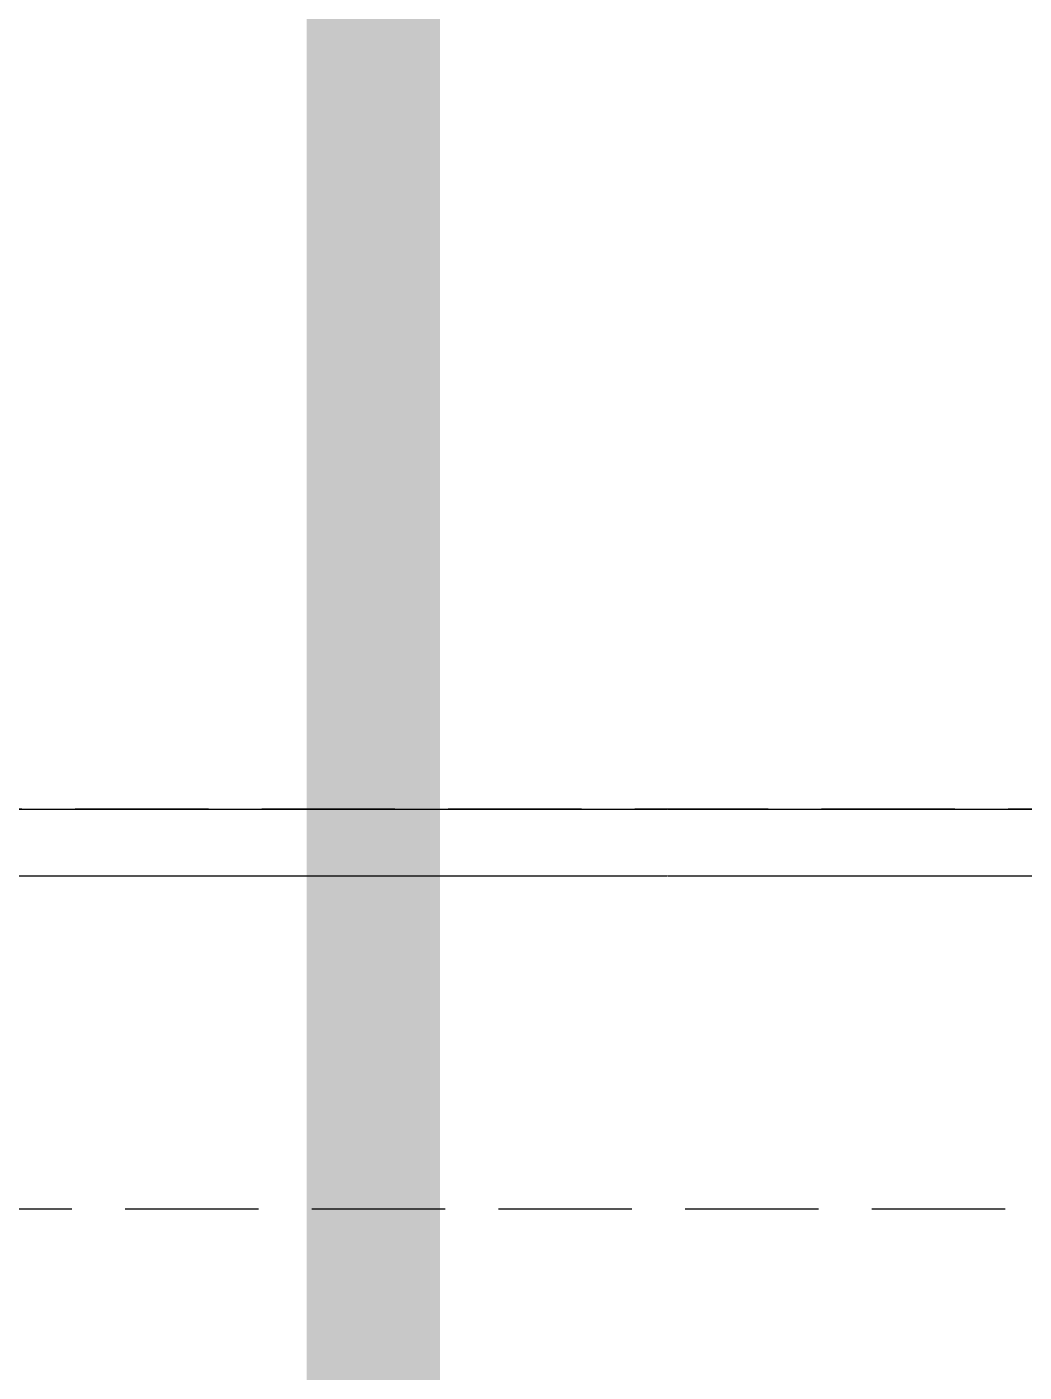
# Model space of a CAD drawing. Extents: x 220580 to 2027826, y -309201 to 71987.
# Drawn here: x 343577 to 344325, y -165702 to -164693 of the extents above; entities that cross this region are included whole.
import ezdxf
from ezdxf.xclip import XClip

# ---------------------------------------------------------------- set-up
doc = ezdxf.new("R2010")
doc.units = 0
for name, pattern in [('20剖面图$0$DASH', [0.35, 0.25, -0.1]), ('DASH', [0.35, 0.25, -0.1]), ('ZN-DOT', [0.25, 0, -0.25])]:
    doc.linetypes.add(name, pattern=pattern)
for name, color, linetype in [('!ZN6-层高线-8', 8, 'ZN-DOT'), ('20剖面图$0$A-SFCE', 30, 'Continuous'), ('3索引', 3, 'Continuous')]:
    doc.layers.add(name, color=color, linetype=linetype)

# ---------------------------------------------------------------- blocks, each defined once
blk = doc.blocks.new('20250829153746')
at = {"layer": '20剖面图$0$A-SFCE', "color": 8, "linetype": '20剖面图$0$DASH'}
for p, q in [((-4650, 100), (50, 100)), ((-4650, 50), (50, 50))]:
    blk.add_line(p, q, dxfattribs=at)

msp = doc.modelspace()

# ---------------------------------------------------------------- linework, layer by layer
at = {"layer": '!ZN6-层高线-8', "linetype": 'DASH', "ltscale": 400}
msp.add_line((351552.8, -165279.4), (337639.8, -165279.4), dxfattribs=at)
at = {"layer": '3索引', "linetype": 'DASH', "ltscale": 1000, "const_width": 100}
msp.add_lwpolyline([(344036.6, -163517.5), (345187.5, -163517.5, -0.414214), (345387.5, -163717.5), (345387.5, -165734.8, -0.414214), (345187.5, -165934.8), (344036.6, -165934.8, -0.414214), (343836.6, -165734.8), (343836.6, -163717.5, -0.414214)], format="xyb", close=True, dxfattribs=at)

# ---------------------------------------------------------------- next in the draw order: block references
at = {"ltscale": 30}
ref = msp.add_blockref('20250829153746', (344346.7, -165379.4), dxfattribs=at)
XClip(ref).set_block_clipping_path([(-6706.9425857681, -2293.6337352093), (3746.9317506557, 16818.2785192617)])

# ---------------------------------------------------------------- next in the draw order: linework, layer by layer
at = {"layer": '!ZN6-层高线-8', "linetype": 'DASH', "ltscale": 400}
msp.add_line((351450.4, -165579.4), (341637.3, -165579.4), dxfattribs=at)

doc.saveas('drawing.dxf')
